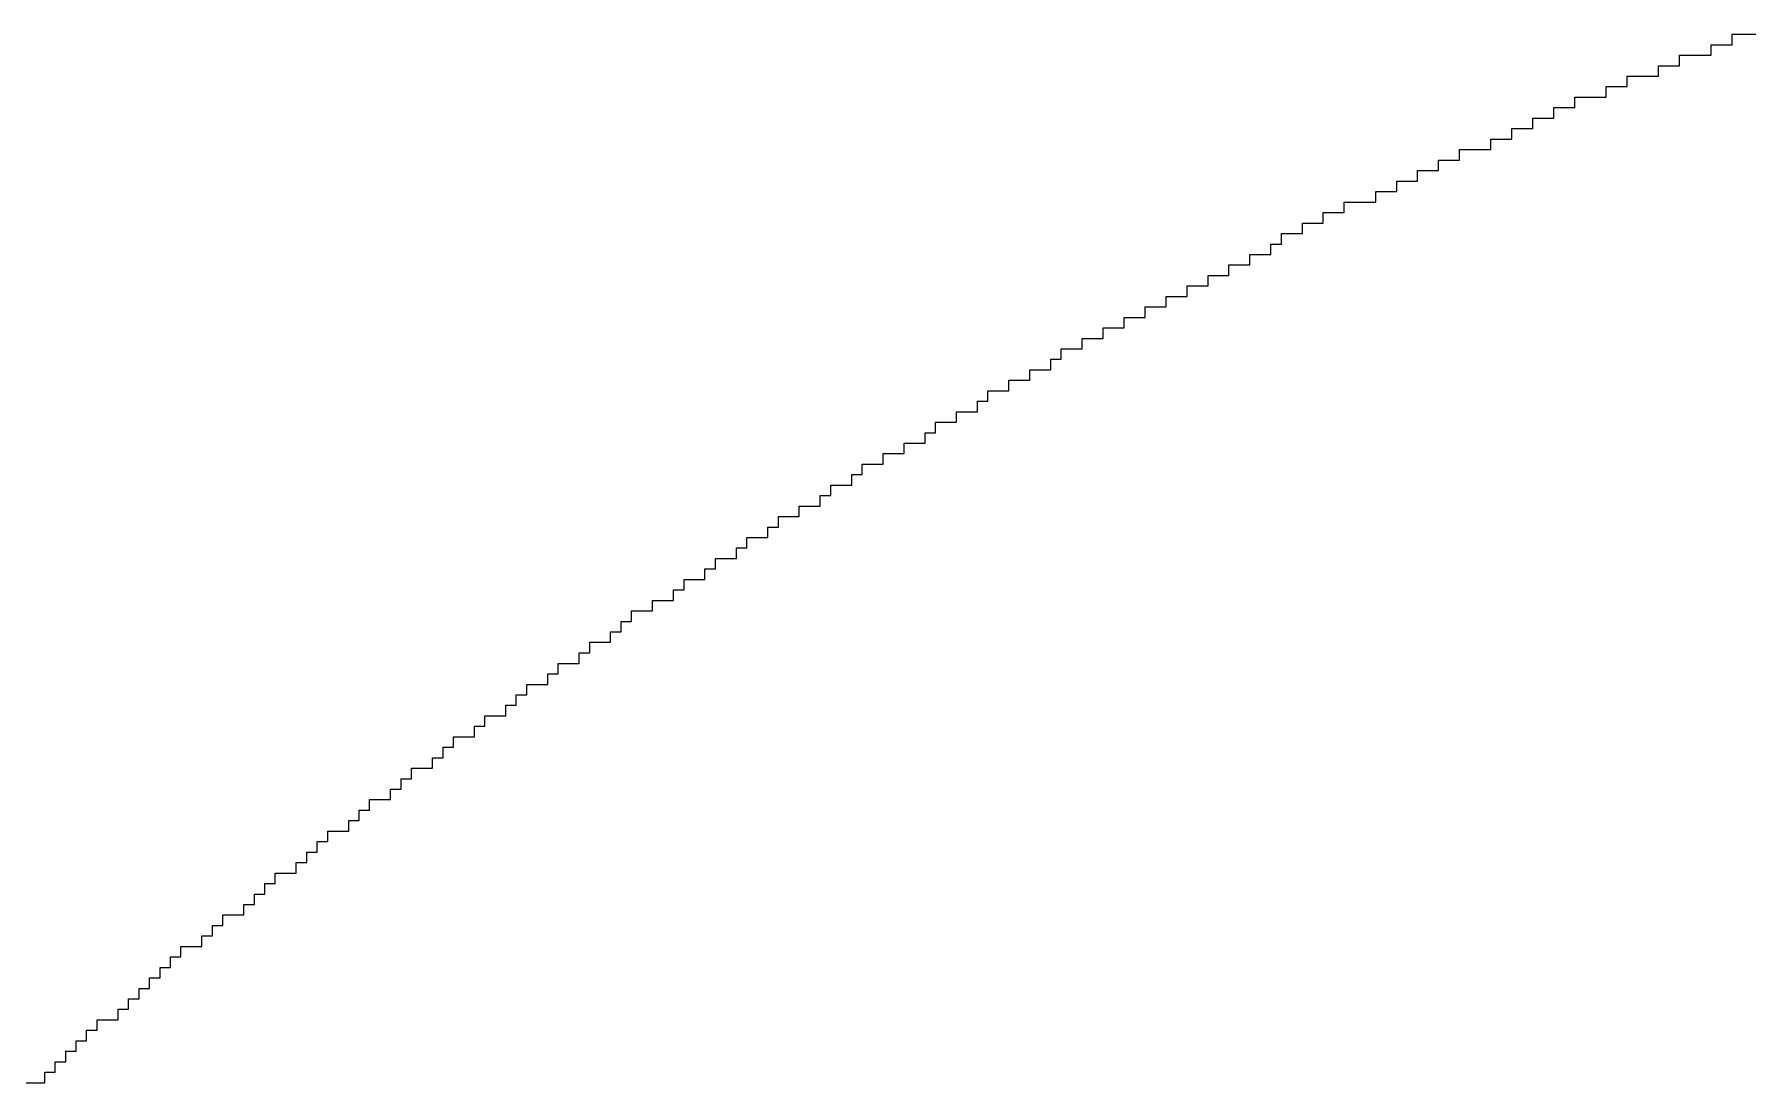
# Model space of a CAD drawing. Header units: millimetres. Extents: x 38.3 to 116.8, y 314 to 397.1.
# Drawn here: x 95.172 to 96.796, y 382.846 to 383.839 of the extents above; entities that cross this region are included whole.
import ezdxf

# ---------------------------------------------------------------- set-up
doc = ezdxf.new("R2010")
doc.units = ezdxf.units.MM
doc.layers.add('TopOverlay', color=2, linetype='Continuous')

# ---------------------------------------------------------------- blocks, each defined once
blk = doc.blocks.new('4S6TMP_L____85')
at = {"layer": 'TopOverlay'}
for p, q in [((-2.1518, 5.1155), (-2.1518, 5.1254)), ((-2.1518, 5.1254), (-2.122, 5.1254)), ((-2.2015, 5.0956), (-2.2015, 5.1056)), ((-2.2015, 5.1056), (-2.1717, 5.1056)), ((-2.1717, 5.1056), (-2.1717, 5.1155)), ((-2.1717, 5.1155), (-2.1518, 5.1155)), ((-2.2512, 5.0758), (-2.2512, 5.0857)), ((-2.2512, 5.0857), (-2.2214, 5.0857)), ((-2.2214, 5.0857), (-2.2214, 5.0956)), ((-2.2214, 5.0956), (-2.2015, 5.0956)), ((-2.2711, 5.0658), (-2.2711, 5.0758)), ((-2.2711, 5.0758), (-2.2512, 5.0758)), ((-2.3207, 5.046), (-2.3207, 5.0559)), ((-2.3207, 5.0559), (-2.3009, 5.0559)), ((-2.3009, 5.0559), (-2.3009, 5.0658)), ((-2.3009, 5.0658), (-2.2711, 5.0658)), ((-2.3605, 5.0261), (-2.3605, 5.036)), ((-2.3605, 5.036), (-2.3406, 5.036)), ((-2.3406, 5.036), (-2.3406, 5.046)), ((-2.3406, 5.046), (-2.3207, 5.046)), ((-2.3803, 5.0162), (-2.3803, 5.0261)), ((-2.3803, 5.0261), (-2.3605, 5.0261)), ((-2.43, 4.9963), (-2.43, 5.0062)), ((-2.43, 5.0062), (-2.4101, 5.0062)), ((-2.4101, 5.0062), (-2.4101, 5.0162)), ((-2.4101, 5.0162), (-2.3803, 5.0162)), ((-2.4697, 4.9764), (-2.4697, 4.9864)), ((-2.4697, 4.9864), (-2.4499, 4.9864)), ((-2.4499, 4.9864), (-2.4499, 4.9963)), ((-2.4499, 4.9963), (-2.43, 4.9963)), ((-2.4896, 4.9665), (-2.4896, 4.9764)), ((-2.4896, 4.9764), (-2.4697, 4.9764)), ((-2.5393, 4.9466), (-2.5393, 4.9565)), ((-2.5393, 4.9565), (-2.5194, 4.9565)), ((-2.5194, 4.9565), (-2.5194, 4.9665)), ((-2.5194, 4.9665), (-2.4896, 4.9665)), ((-2.5591, 4.9367), (-2.5591, 4.9466)), ((-2.5591, 4.9466), (-2.5393, 4.9466)), ((-2.5889, 4.9168), (-2.5889, 4.9267)), ((-2.5889, 4.9267), (-2.579, 4.9267)), ((-2.579, 4.9267), (-2.579, 4.9367)), ((-2.579, 4.9367), (-2.5591, 4.9367)), ((-2.6287, 4.8969), (-2.6287, 4.9069)), ((-2.6287, 4.9069), (-2.6088, 4.9069)), ((-2.6088, 4.9069), (-2.6088, 4.9168)), ((-2.6088, 4.9168), (-2.5889, 4.9168)), ((-2.6485, 4.887), (-2.6485, 4.8969)), ((-2.6485, 4.8969), (-2.6287, 4.8969)), ((-2.6883, 4.8671), (-2.6883, 4.8771)), ((-2.6883, 4.8771), (-2.6684, 4.8771)), ((-2.6684, 4.8771), (-2.6684, 4.887)), ((-2.6684, 4.887), (-2.6485, 4.887)), ((-2.728, 4.8473), (-2.728, 4.8572)), ((-2.728, 4.8572), (-2.7081, 4.8572)), ((-2.7081, 4.8572), (-2.7081, 4.8671)), ((-2.7081, 4.8671), (-2.6883, 4.8671)), ((-2.7479, 4.8373), (-2.7479, 4.8473)), ((-2.7479, 4.8473), (-2.728, 4.8473)), ((-2.7876, 4.8175), (-2.7876, 4.8274)), ((-2.7876, 4.8274), (-2.7677, 4.8274)), ((-2.7677, 4.8274), (-2.7677, 4.8373)), ((-2.7677, 4.8373), (-2.7479, 4.8373)), ((-2.7975, 4.8075), (-2.7975, 4.8175)), ((-2.7975, 4.8175), (-2.7876, 4.8175)), ((-2.8373, 4.7877), (-2.8373, 4.7976)), ((-2.8373, 4.7976), (-2.8174, 4.7976)), ((-2.8174, 4.7976), (-2.8174, 4.8075)), ((-2.8174, 4.8075), (-2.7975, 4.8075)), ((-2.8671, 4.7678), (-2.8671, 4.7777)), ((-2.8671, 4.7777), (-2.8572, 4.7777)), ((-2.8572, 4.7777), (-2.8572, 4.7877)), ((-2.8572, 4.7877), (-2.8373, 4.7877)), ((-2.887, 4.7579), (-2.887, 4.7678)), ((-2.887, 4.7678), (-2.8671, 4.7678)), ((-2.9168, 4.738), (-2.9168, 4.7479)), ((-2.9168, 4.7479), (-2.9068, 4.7479)), ((-2.9068, 4.7479), (-2.9068, 4.7579)), ((-2.9068, 4.7579), (-2.887, 4.7579)), ((-2.9565, 4.7181), (-2.9565, 4.7281)), ((-2.9565, 4.7281), (-2.9366, 4.7281)), ((-2.9366, 4.7281), (-2.9366, 4.738)), ((-2.9366, 4.738), (-2.9168, 4.738)), ((-2.9764, 4.7082), (-2.9764, 4.7181)), ((-2.9764, 4.7181), (-2.9565, 4.7181)), ((-3.0062, 4.6883), (-3.0062, 4.6983)), ((-3.0062, 4.6983), (-2.9863, 4.6983)), ((-2.9863, 4.6983), (-2.9863, 4.7082)), ((-2.9863, 4.7082), (-2.9764, 4.7082)), ((-3.036, 4.6685), (-3.036, 4.6784)), ((-3.036, 4.6784), (-3.0161, 4.6784)), ((-3.0161, 4.6784), (-3.0161, 4.6883)), ((-3.0161, 4.6883), (-3.0062, 4.6883)), ((-3.0558, 4.6585), (-3.0558, 4.6685)), ((-3.0558, 4.6685), (-3.036, 4.6685)), ((-3.0856, 4.6387), (-3.0856, 4.6486)), ((-3.0856, 4.6486), (-3.0658, 4.6486)), ((-3.0658, 4.6486), (-3.0658, 4.6585)), ((-3.0658, 4.6585), (-3.0558, 4.6585)), ((-3.0956, 4.6287), (-3.0956, 4.6387)), ((-3.0956, 4.6387), (-3.0856, 4.6387)), ((-3.1254, 4.6089), (-3.1254, 4.6188)), ((-3.1254, 4.6188), (-3.1154, 4.6188)), ((-3.1154, 4.6188), (-3.1154, 4.6287)), ((-3.1154, 4.6287), (-3.0956, 4.6287)), ((-3.1552, 4.589), (-3.1552, 4.5989)), ((-3.1552, 4.5989), (-3.1452, 4.5989)), ((-3.1452, 4.5989), (-3.1452, 4.6089)), ((-3.1452, 4.6089), (-3.1254, 4.6089)), ((-3.175, 4.5791), (-3.175, 4.589)), ((-3.175, 4.589), (-3.1552, 4.589)), ((-3.2048, 4.5592), (-3.2048, 4.5691)), ((-3.2048, 4.5691), (-3.1949, 4.5691)), ((-3.1949, 4.5691), (-3.1949, 4.5791)), ((-3.1949, 4.5791), (-3.175, 4.5791)), ((-3.2346, 4.5393), (-3.2346, 4.5493)), ((-3.2346, 4.5493), (-3.2148, 4.5493)), ((-3.2148, 4.5493), (-3.2148, 4.5592)), ((-3.2148, 4.5592), (-3.2048, 4.5592)), ((-3.2446, 4.5294), (-3.2446, 4.5393)), ((-3.2446, 4.5393), (-3.2346, 4.5393)), ((-3.2744, 4.5095), (-3.2744, 4.5195)), ((-3.2744, 4.5195), (-3.2644, 4.5195)), ((-3.2644, 4.5195), (-3.2644, 4.5294)), ((-3.2644, 4.5294), (-3.2446, 4.5294)), ((-3.3042, 4.4897), (-3.3042, 4.4996)), ((-3.3042, 4.4996), (-3.2942, 4.4996)), ((-3.2942, 4.4996), (-3.2942, 4.5095)), ((-3.2942, 4.5095), (-3.2744, 4.5095)), ((-3.3141, 4.4797), (-3.3141, 4.4897)), ((-3.3141, 4.4897), (-3.3042, 4.4897)), ((-3.3439, 4.4599), (-3.3439, 4.4698)), ((-3.3439, 4.4698), (-3.334, 4.4698)), ((-3.334, 4.4698), (-3.334, 4.4797)), ((-3.334, 4.4797), (-3.3141, 4.4797)), ((-3.3638, 4.4499), (-3.3638, 4.4599)), ((-3.3638, 4.4599), (-3.3439, 4.4599)), ((-3.3836, 4.4301), (-3.3836, 4.44)), ((-3.3836, 4.44), (-3.3737, 4.44)), ((-3.3737, 4.44), (-3.3737, 4.4499)), ((-3.3737, 4.4499), (-3.3638, 4.4499)), ((-3.4135, 4.4102), (-3.4135, 4.4201)), ((-3.4135, 4.4201), (-3.4035, 4.4201)), ((-3.4035, 4.4201), (-3.4035, 4.4301)), ((-3.4035, 4.4301), (-3.3836, 4.4301)), ((-3.4234, 4.4003), (-3.4234, 4.4102)), ((-3.4234, 4.4102), (-3.4135, 4.4102)), ((-3.4532, 4.3804), (-3.4532, 4.3903)), ((-3.4532, 4.3903), (-3.4433, 4.3903)), ((-3.4433, 4.3903), (-3.4433, 4.4003)), ((-3.4433, 4.4003), (-3.4234, 4.4003)), ((-3.483, 4.3605), (-3.483, 4.3704)), ((-3.483, 4.3704), (-3.4631, 4.3704)), ((-3.4631, 4.3704), (-3.4631, 4.3804)), ((-3.4631, 4.3804), (-3.4532, 4.3804)), ((-3.4929, 4.3506), (-3.4929, 4.3605)), ((-3.4929, 4.3605), (-3.483, 4.3605)), ((-3.5128, 4.3307), (-3.5128, 4.3406)), ((-3.5128, 4.3406), (-3.5029, 4.3406)), ((-3.5029, 4.3406), (-3.5029, 4.3506)), ((-3.5029, 4.3506), (-3.4929, 4.3506)), ((-3.5426, 4.3108), (-3.5426, 4.3208)), ((-3.5426, 4.3208), (-3.5327, 4.3208)), ((-3.5327, 4.3208), (-3.5327, 4.3307)), ((-3.5327, 4.3307), (-3.5128, 4.3307)), ((-3.5525, 4.3009), (-3.5525, 4.3108)), ((-3.5525, 4.3108), (-3.5426, 4.3108)), ((-3.5823, 4.281), (-3.5823, 4.291)), ((-3.5823, 4.291), (-3.5625, 4.291)), ((-3.5625, 4.291), (-3.5625, 4.3009)), ((-3.5625, 4.3009), (-3.5525, 4.3009)), ((-3.5923, 4.2711), (-3.5923, 4.281)), ((-3.5923, 4.281), (-3.5823, 4.281)), ((-3.6221, 4.2512), (-3.6221, 4.2612)), ((-3.6221, 4.2612), (-3.6022, 4.2612)), ((-3.6022, 4.2612), (-3.6022, 4.2711)), ((-3.6022, 4.2711), (-3.5923, 4.2711)), ((-3.6419, 4.2314), (-3.6419, 4.2413)), ((-3.6419, 4.2413), (-3.632, 4.2413)), ((-3.632, 4.2413), (-3.632, 4.2512)), ((-3.632, 4.2512), (-3.6221, 4.2512)), ((-3.6519, 4.2214), (-3.6519, 4.2314)), ((-3.6519, 4.2314), (-3.6419, 4.2314)), ((-3.6717, 4.2016), (-3.6717, 4.2115)), ((-3.6717, 4.2115), (-3.6618, 4.2115)), ((-3.6618, 4.2115), (-3.6618, 4.2214)), ((-3.6618, 4.2214), (-3.6519, 4.2214)), ((-3.7015, 4.1817), (-3.7015, 4.1916)), ((-3.7015, 4.1916), (-3.6817, 4.1916)), ((-3.6817, 4.1916), (-3.6817, 4.2016)), ((-3.6817, 4.2016), (-3.6717, 4.2016)), ((-3.7115, 4.1718), (-3.7115, 4.1817)), ((-3.7115, 4.1817), (-3.7015, 4.1817)), ((-3.7313, 4.1519), (-3.7313, 4.1618)), ((-3.7313, 4.1618), (-3.7214, 4.1618)), ((-3.7214, 4.1618), (-3.7214, 4.1718)), ((-3.7214, 4.1718), (-3.7115, 4.1718)), ((-3.7512, 4.132), (-3.7512, 4.142)), ((-3.7512, 4.142), (-3.7413, 4.142)), ((-3.7413, 4.142), (-3.7413, 4.1519)), ((-3.7413, 4.1519), (-3.7313, 4.1519)), ((-3.7711, 4.132), (-3.7512, 4.132))]:
    blk.add_line(p, q, dxfattribs=at)

msp = doc.modelspace()

# ---------------------------------------------------------------- block references
msp.add_blockref('4S6TMP_L____85', (98.933, 378.714))

doc.saveas('drawing.dxf')
